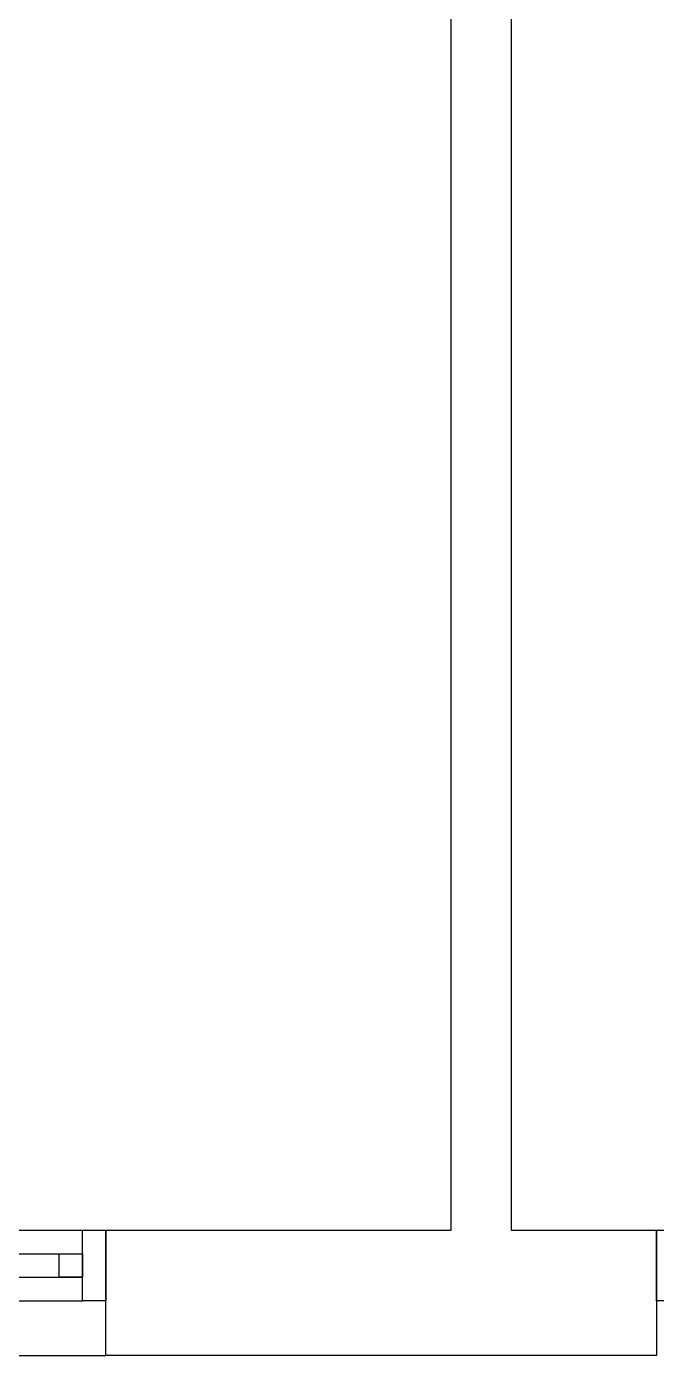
# Model space of a CAD drawing. Header units: metres. Extents: x -107 to 62, y 472 to 1032.
# Drawn here: x 19.546 to 20.805, y 508.899 to 511.554 of the extents above; entities that cross this region are included whole.
import ezdxf

# ---------------------------------------------------------------- set-up
doc = ezdxf.new("R2010")
doc.units = ezdxf.units.M
doc.header["$MEASUREMENT"] = 0
doc.layers.get('0').update_dxf_attribs({"color": 8})
for name, color, linetype in [('A-GR- wall$0$A-GLAZ', 121, 'Continuous'), ('A-GR- wall$0$A-WALL', 254, 'Continuous'), ('A-GR- wall$0$A-WALL-ELEV', 31, 'Continuous')]:
    doc.layers.add(name, color=color, linetype=linetype)

# ---------------------------------------------------------------- blocks, each defined once
blk = doc.blocks.new('A-GR- wall$0$Win 1600')
for p, q in [((-750, 150), (750, 150)), ((-750, 100), (750, 100)), ((-750, 50), (750, 50)), ((-750, 0), (750, 0))]:
    blk.add_line(p, q)
for points in [[(-800, 0), (-750, 0), (-750, 150), (-800, 150)], [(750, 0), (800, 0), (800, 150), (750, 150)], [(-25, 50), (25, 50), (25, 100), (-25, 100)], [(700, 50), (750, 50), (750, 100), (700, 100)], [(-750, 0), (-700, 0), (-700, 50), (-750, 50)], [(-25, 0), (25, 0), (25, 50), (-25, 50)]]:
    blk.add_lwpolyline(points, close=True)
blk = doc.blocks.new('A-GR- wall')
at = {"layer": 'A-GR- wall$0$A-WALL'}
for p, q in [((20666, 2785.9), (20666, 6665.9)), ((20786, 6665.9), (20786, 2785.9)), ((19976, 2535.9), (19976, 2785.9)), ((19976, 2785.9), (20666, 2785.9)), ((20786, 2785.9), (21076, 2785.9)), ((21076, 2785.9), (21076, 2535.9)), ((21076, 2535.9), (19976, 2535.9))]:
    blk.add_line(p, q, dxfattribs=at)
at = {"layer": 'A-GR- wall$0$A-WALL-ELEV'}
blk.add_line((18476, 2535.9), (19976, 2535.9), dxfattribs=at)
at = {"layer": 'A-GR- wall$0$A-GLAZ', "xscale": -0.9374999999999997, "yscale": 0.9374999999999997, "zscale": 0.9374999999999997, "rotation": 180}
for p in [(19226, 2785.9), (21826, 2785.9)]:
    blk.add_blockref('A-GR- wall$0$Win 1600', p, dxfattribs=at)

msp = doc.modelspace()

# ---------------------------------------------------------------- block references
at = {"xscale": 0.001, "yscale": 0.001, "zscale": 0.001}
msp.add_blockref('A-GR- wall', (-0.2711, 506.3633), dxfattribs=at)

doc.saveas('drawing.dxf')
